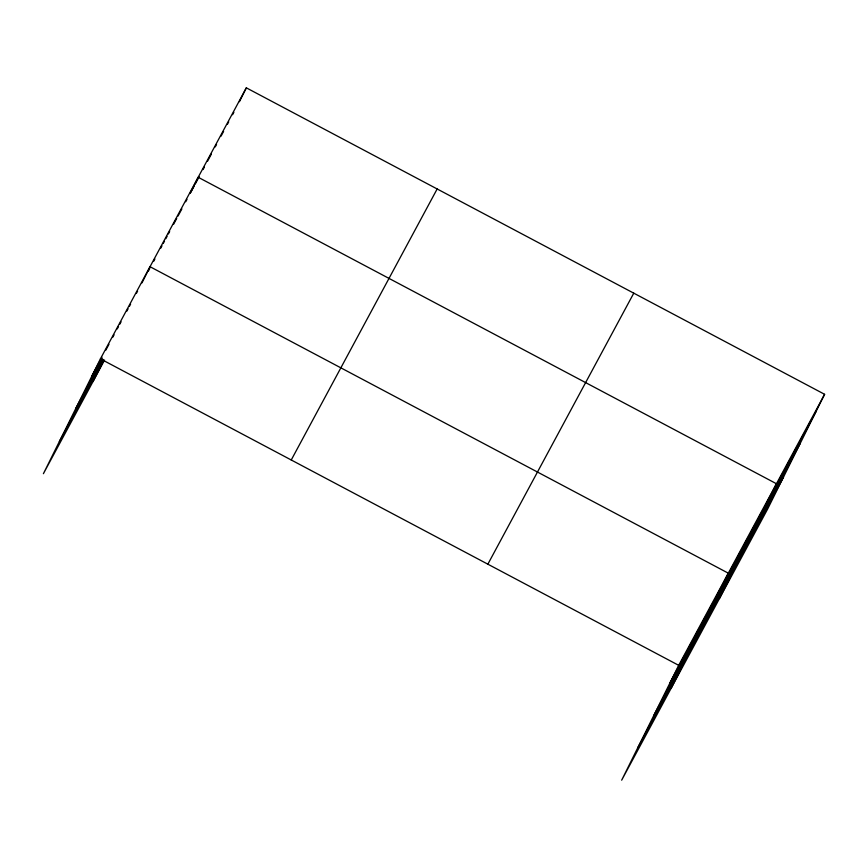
<?xml version="1.0" encoding="UTF-8"?>
<svg xmlns="http://www.w3.org/2000/svg" width="868" height="868" viewBox="0 0 868 868"><rect width="100%" height="100%" fill="white"/><g stroke="black" fill="none" stroke-linecap="round" stroke-linejoin="round"><path stroke-width="1.3" d="M824.6 394.3L678.689 665.322L621.672 780.169L767.583 509.147L824.6 394.3L246.328 87.831L100.417 358.853L43.4 473.7L104.572 360.09M93.006 381.551L103.661 360.101M141.994 282.881L150.023 266.704L728.295 573.173L671.279 688.02M190.146 193.445L198.175 177.267L776.448 483.736L719.431 598.584M239.438 101.697L246.328 87.831M91.802 376.191L101.979 357.28M105.798 350.195L108.977 344.292M112.797 337.196L114.066 334.842M117.245 328.929L118.515 326.563M119.795 324.209L121.064 321.844M126.782 311.211L128.063 308.845M129.332 306.491L130.601 304.125M136.33 293.493L137.6 291.127M148.482 270.924L149.763 268.537M153.614 261.387L154.895 259M160.678 248.27L161.958 245.883M163.249 243.496L164.529 241.109M165.81 238.722L167.101 236.335M168.381 233.959L169.661 231.572M173.513 224.411L176.725 218.454M178.016 216.067L181.868 208.917M185.719 201.756L187 199.369M190.851 192.219L194.063 186.251M195.343 183.875L199.195 176.714M203.047 169.564L204.338 167.177M207.55 161.209L211.401 154.059M215.253 146.898L216.533 144.522M221.025 136.167L223.597 131.404M227.449 124.243L228.729 121.856M232.581 114.706L233.872 112.319M75.831 408.361L102.543 358.744M59.371 441.519L103.259 360.003M291.247 459.986L437.157 188.964M487.859 564.189L633.77 293.167M670.074 682.66L815.996 411.638M654.103 714.841L800.025 443.819M637.644 747.988L783.565 476.977M100.417 358.853L678.689 665.322"/></g></svg>
